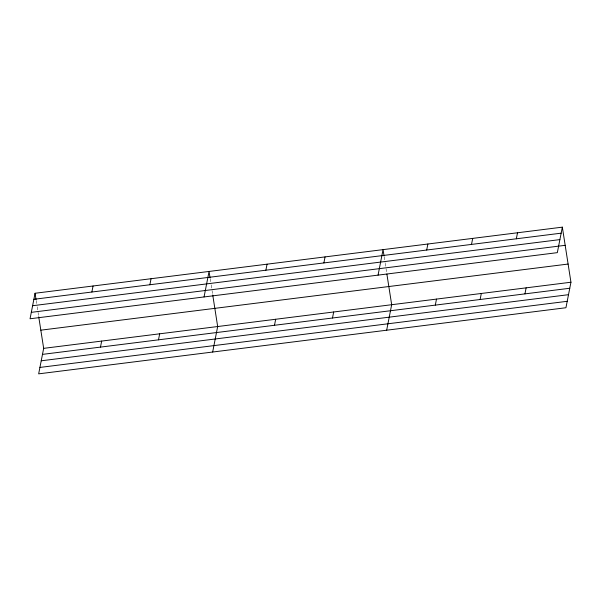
<?xml version="1.0" encoding="UTF-8"?>
<svg xmlns="http://www.w3.org/2000/svg" width="601" height="601" viewBox="0 0 601 601"><rect width="100%" height="100%" fill="white"/><g stroke="black" fill="none" stroke-linecap="round" stroke-linejoin="round"><path stroke-width="0.45" stroke-dasharray="3 2.25" d="M384.197 256.897L385.053 262.352M385.196 263.261L385.759 266.897M386.045 268.7L386.601 272.268M210.192 278.721L211.049 284.175M211.191 285.084L211.755 288.72M212.04 290.516L212.596 294.084M36.188 300.538L37.044 305.992M37.187 306.901L37.75 310.537M38.036 312.34L38.592 315.908"/><path stroke-width="0.9" d="M35.053 293.265L30.05 318.77L557.337 252.645L562.341 227.148L35.053 293.265L36.045 299.629M38.734 316.795L43.663 348.355L38.659 373.852L565.947 307.735L570.95 282.23L562.341 227.148M91.87 292.018L93.057 285.993M100.487 347.108L101.667 341.075M149.874 284.746L151.054 278.721M158.484 339.828L159.671 333.803M204.055 296.954L209.058 271.449L210.05 277.812M212.664 352.036L217.667 326.531L212.739 294.978M265.875 270.202L267.062 264.177M274.492 325.284L275.671 319.259M323.879 262.93L325.058 256.905M332.488 318.012L333.675 311.987M378.059 275.13L383.062 249.625L384.054 255.988M386.668 330.212L391.672 304.707L386.879 274.048M426.695 250.031L427.882 244.006M435.312 305.12L436.491 299.088M471.515 244.412L472.702 238.387M480.131 299.493L481.311 293.468M516.334 238.792L517.521 232.767M524.951 293.874L526.13 287.849M33.874 299.298L561.154 233.173M32.612 305.721L559.892 239.604M31.312 312.347L565.18 245.321M40.823 330.174L568.11 264.049M43.663 348.355L570.95 282.23M42.483 354.38L569.771 288.255M41.221 360.803L568.508 294.685M39.921 367.429L567.209 301.304"/></g></svg>
